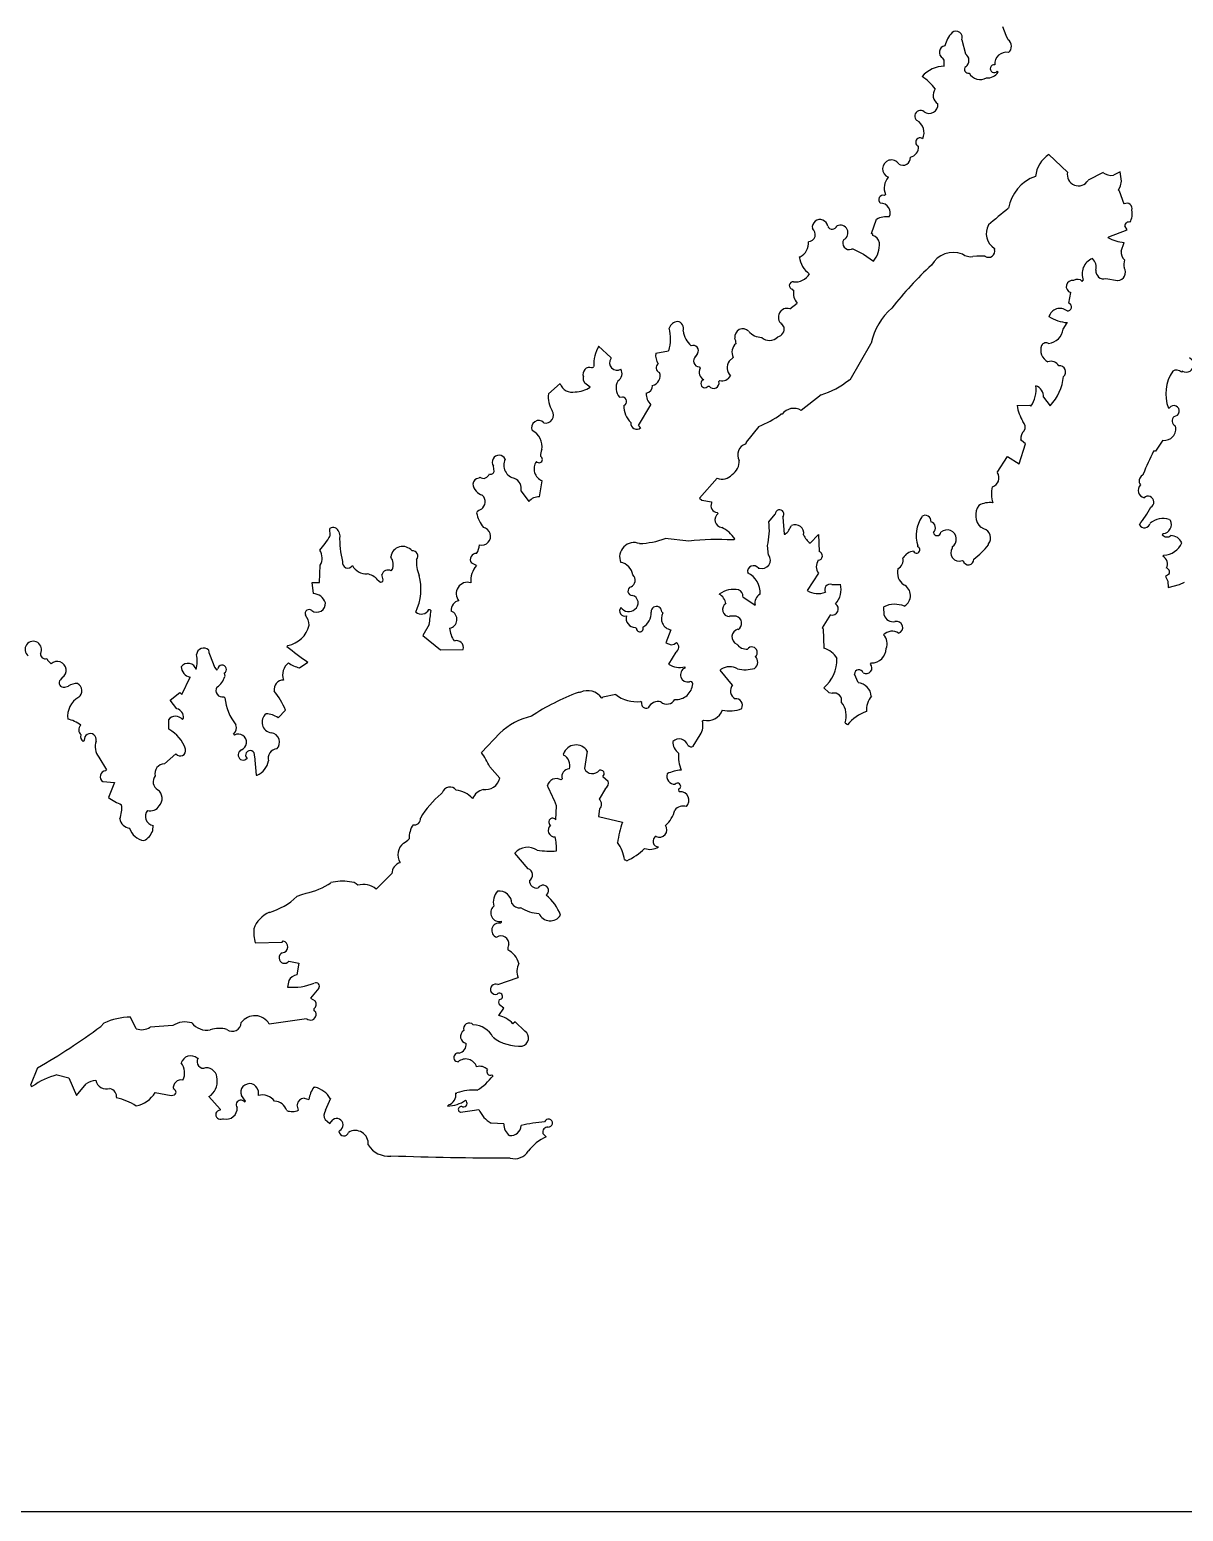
# Model space of a CAD drawing. Header units: millimetres. Extents: x -458 to 152, y -312 to 313.
# Drawn here: x -97.2 to -13.6, y -312.5 to -205.1 of the extents above; entities that cross this region are included whole.
import ezdxf

# ---------------------------------------------------------------- set-up
doc = ezdxf.new("R2010")
doc.units = ezdxf.units.MM

msp = doc.modelspace()

# ---------------------------------------------------------------- linework, layer by layer
at = {"color": 7, "linetype": 'Continuous', "lineweight": 25}
for p, q in [((-26.59, -205.23), (-26.72, -204.92)), ((-29.69, -205.86), (-29.43, -206.86)), ((-26.47, -205.53), (-26.59, -205.23)), ((-26.34, -205.84), (-26.47, -205.53)), ((-30.98, -207.33), (-31.07, -207.18)), ((-30.96, -207.76), (-30.98, -207.33)), ((-27.05, -208.2), (-27.13, -208.12)), ((-22.03, -215.45), (-23.39, -214.17)), ((-19.46, -215.46), (-20.54, -216.03)), ((-18.22, -215.43), (-18.7, -215.66)), ((-18.12, -216.1), (-18.22, -215.43)), ((-18.34, -216.75), (-18.19, -216.44)), ((-18.26, -216.83), (-18.34, -216.75)), ((-17.92, -217.75), (-18.26, -216.83)), ((-18.19, -216.44), (-18.12, -216.1)), ((-35.29, -217.14), (-35.22, -217.06)), ((-36.23, -219.89), (-35.87, -218.86)), ((-36.15, -219.96), (-36.23, -219.89)), ((-36.15, -220.04), (-36.15, -219.96)), ((-19.1, -220.2), (-19.03, -220.12)), ((-19.03, -220.12), (-17.72, -219.61)), ((-17.72, -219.61), (-17.88, -219.32)), ((-37.68, -221.01), (-37.6, -221.01)), ((-37.6, -221.01), (-36.81, -221.38)), ((-27.33, -220.97), (-27.33, -221.04)), ((-18.14, -221.17), (-17.93, -220.55)), ((-41.48, -221.58), (-41.4, -221.58)), ((-36.81, -221.38), (-36.1, -221.9)), ((-28.6, -221.54), (-28.89, -221.55)), ((-28.31, -221.54), (-28.6, -221.54)), ((-28.01, -221.53), (-28.31, -221.54)), ((-20.96, -223.36), (-20.89, -223.28)), ((-19.25, -223.16), (-18.4, -223.29)), ((-41.88, -224.01), (-41.96, -223.93)), ((-21.93, -224.94), (-21.8, -224.16)), ((-42.15, -225.34), (-41.62, -224.93)), ((-42.58, -226.66), (-42.74, -226.44)), ((-22.35, -226.82), (-22.05, -226.35)), ((-56.01, -228.05), (-55.13, -228.88)), ((-51.87, -228.56), (-50.94, -228.38)), ((-48.84, -228.58), (-48.98, -228.79)), ((-36.32, -227.9), (-37.81, -230.51)), ((-36.25, -227.82), (-36.32, -227.9)), ((-56.51, -229.62), (-56.35, -229.54)), ((-55.13, -228.88), (-55.13, -228.96)), ((-48.73, -229.56), (-48.65, -229.64)), ((-46.55, -229.15), (-46.26, -228.87)), ((-59.65, -231.5), (-58.81, -230.77)), ((-57.11, -230.51), (-57.11, -230.26)), ((-57.02, -230.73), (-57.11, -230.51)), ((-56.63, -231.02), (-57.02, -230.73)), ((-47.3, -230.61), (-47.22, -230.53)), ((-37.81, -230.51), (-37.89, -230.51)), ((-13.7, -229.85), (-13.78, -229.93)), ((-54.5, -231.74), (-54.26, -231.73)), ((-48.07, -230.95), (-47.99, -230.94)), ((-39.88, -231.58), (-41.33, -232.71)), ((-23.77, -231.76), (-23.28, -232.37)), ((-53.13, -233.81), (-52.23, -232.3)), ((-42.72, -232.98), (-42.8, -232.98)), ((-25.7, -232.36), (-24.76, -232.33)), ((-24.76, -232.33), (-24.68, -232.41)), ((-14.72, -232.53), (-14.64, -232.53)), ((-53.05, -233.88), (-53.13, -233.81)), ((-52.97, -233.96), (-53.05, -233.88)), ((-44.41, -233.88), (-45.31, -235)), ((-45.31, -235.07), (-45.39, -235.15)), ((-45.31, -235), (-45.31, -235.07)), ((-25.54, -236.59), (-25.08, -235.14)), ((-25.36, -234.89), (-25.41, -234.81)), ((-25.08, -235.14), (-25.36, -234.89)), ((-15.12, -234.87), (-15.65, -235.67)), ((-27.12, -237.22), (-26.37, -236.04)), ((-26.37, -236.04), (-25.54, -236.59)), ((-15.65, -235.67), (-15.8, -235.67)), ((-63.59, -237.14), (-63.63, -236.74)), ((-16.53, -237.32), (-16.61, -237.4)), ((-64.69, -237.62), (-64.62, -237.54)), ((-60.3, -238.98), (-60.1, -237.81)), ((-47.42, -237.62), (-48.7, -239.06)), ((-61.63, -238.55), (-61.07, -239.32)), ((-48.7, -239.06), (-48.54, -239.21)), ((-48.54, -239.21), (-47.84, -239.34)), ((-47.84, -239.34), (-47.84, -239.42)), ((-47.43, -240.11), (-47.35, -240.19)), ((-43.68, -240.79), (-43.22, -240.23)), ((-42.67, -240.45), (-42.56, -241.69)), ((-75.47, -241.81), (-75.49, -241.27)), ((-74.85, -241.51), (-74.77, -241.79)), ((-28.1, -241.3), (-28.32, -241.18)), ((-14.65, -240.62), (-14.57, -240.69)), ((-49.47, -242.19), (-51.19, -242)), ((-46.21, -242.1), (-46.29, -242.1)), ((-46.13, -242.02), (-46.21, -242.1)), ((-43.69, -243.2), (-43.78, -242.5)), ((-42.56, -241.69), (-42.48, -241.69)), ((-40.68, -242.34), (-40.07, -241.7)), ((-40.07, -241.7), (-40.04, -242.94)), ((-32.89, -242.59), (-32.89, -242.52)), ((-30.4, -242.6), (-30.4, -242.68)), ((-27.76, -242.45), (-27.76, -242.38)), ((-15.09, -241.64), (-15.17, -241.72)), ((-64.86, -243.95), (-65.24, -243.75)), ((-29.67, -243.6), (-29.59, -243.59)), ((-15.05, -243.2), (-15.13, -243.28)), ((-76.23, -245.17), (-76.19, -243.93)), ((-71.65, -244.9), (-71.72, -244.61)), ((-71.05, -244.33), (-70.97, -244.25)), ((-44.44, -244.15), (-44.36, -244.15)), ((-40.07, -244.5), (-40.89, -245.77)), ((-14.65, -244.55), (-14.93, -244.75)), ((-14.93, -244.75), (-14.76, -245.08)), ((-76.78, -245.19), (-76.23, -245.17)), ((-76.68, -245.97), (-76.78, -245.19)), ((-72.04, -244.98), (-71.81, -245.15)), ((-39.12, -245.33), (-38.49, -245.32)), ((-14.76, -245.08), (-14.75, -245.54)), ((-14.75, -245.54), (-13.91, -245.32)), ((-13.91, -245.32), (-13.55, -245.15)), ((-45.55, -246.21), (-44.66, -246.83)), ((-35.32, -247.56), (-35.34, -246.94)), ((-68.33, -247.14), (-68.25, -247.14)), ((-68.25, -247.14), (-68.17, -247.21)), ((-51.44, -247.3), (-51.36, -247.38)), ((-46.05, -247.63), (-46.52, -247.63)), ((-39.21, -247.51), (-39.81, -248.46)), ((-68.3, -248.23), (-68.74, -249.02)), ((-68.74, -249.02), (-67.47, -250.07)), ((-53.35, -248.44), (-53.27, -248.52)), ((-50.78, -248.61), (-51.14, -249.55)), ((-39.81, -248.46), (-39.73, -248.54)), ((-39.73, -248.54), (-39.69, -249.94)), ((-84.28, -250.06), (-84.27, -250.25)), ((-78.6, -249.83), (-78.53, -249.75)), ((-67.47, -250.07), (-65.83, -250.03)), ((-51.14, -249.55), (-50.75, -249.7)), ((-50.75, -249.7), (-50.54, -249.65)), ((-50.54, -249.65), (-50.36, -249.53)), ((-96.01, -250.7), (-95.94, -250.8)), ((-95.94, -250.8), (-95.69, -251.08)), ((-84.27, -250.25), (-83.94, -251.05)), ((-83.94, -251.05), (-83.85, -251.31)), ((-77.7, -251.36), (-77.09, -250.96)), ((-50.42, -250.23), (-50.94, -251.1)), ((-36.31, -251.09), (-36.24, -251.01)), ((-94.88, -252.07), (-95.02, -252.23)), ((-86.21, -253.31), (-85.62, -252.05)), ((-83.85, -251.31), (-83.69, -251.53)), ((-83.69, -251.53), (-83.62, -251.45)), ((-83.14, -251.75), (-83.1, -251.98)), ((-49.77, -251.3), (-49.77, -251.38)), ((-47.2, -251.54), (-47.12, -251.46)), ((-46.31, -252.61), (-47.2, -251.54)), ((-37.21, -252.44), (-37.46, -251.82)), ((-94.71, -252.76), (-94.44, -252.69)), ((-87.06, -253.72), (-86.37, -253.16)), ((-86.37, -253.16), (-86.21, -253.31)), ((-57.42, -253.15), (-57.5, -253.15)), ((-57.35, -253.14), (-57.42, -253.15)), ((-54.77, -253.31), (-55.7, -253.49)), ((-39.69, -252.82), (-39.32, -253.15)), ((-39.32, -253.15), (-39.07, -253.2)), ((-86.57, -254.33), (-87.06, -253.72)), ((-83.17, -253.46), (-83.09, -253.53)), ((-79.24, -254.99), (-78.71, -254.43)), ((-55.7, -253.49), (-55.78, -253.57)), ((-52.89, -253.88), (-52.97, -253.8)), ((-87.17, -255.3), (-87.17, -255.12)), ((-87.16, -255.47), (-87.17, -255.3)), ((-87.16, -255.65), (-87.16, -255.47)), ((-86.16, -255.1), (-86.09, -255.02)), ((-48.5, -255.24), (-48.42, -255.16)), ((-38.14, -255.34), (-38.06, -255.42)), ((-38.06, -255.42), (-37.98, -255.5)), ((-93.36, -256.69), (-93.28, -256.61)), ((-87.15, -255.82), (-87.16, -255.65)), ((-82.48, -256.16), (-82.4, -256.24)), ((-63.18, -256.1), (-64.5, -257.49)), ((-49.15, -257.04), (-48.66, -256.21)), ((-87.48, -258.32), (-86.64, -257.6)), ((-81.9, -257.31), (-81.98, -257.39)), ((-58.54, -257.69), (-58.55, -257.61)), ((-56.84, -257.41), (-57.04, -258.66)), ((-92.24, -257.83), (-91.67, -258.75)), ((-91.67, -258.75), (-91.74, -258.83)), ((-80.95, -257.76), (-80.84, -259.15)), ((-63.89, -258.54), (-63.17, -259.37)), ((-91.95, -259.61), (-91.1, -259.67)), ((-91.1, -259.67), (-91.53, -260.77)), ((-80.84, -259.15), (-80.76, -259.15)), ((-58.73, -259.48), (-58.65, -259.4)), ((-55.7, -259.25), (-55.33, -259.58)), ((-67.34, -260.42), (-67.42, -260.5)), ((-55.52, -260.1), (-55.97, -260.89)), ((-59.12, -262.37), (-59.07, -261.36)), ((-55.95, -261.59), (-56.01, -262.13)), ((-88.32, -263.15), (-88.3, -262.79)), ((-56.01, -262.13), (-54.29, -262.55)), ((-61.12, -265.93), (-62.09, -264.79)), ((-70.99, -266.28), (-72.13, -267.4)), ((-54.14, -265.27), (-54.06, -265.27)), ((-54.06, -265.27), (-53.98, -265.35)), ((-77.55, -267.82), (-77.88, -267.94)), ((-77.23, -267.71), (-77.55, -267.82)), ((-63.12, -269.88), (-63.04, -269.8)), ((-63.04, -269.8), (-63.04, -269.72)), ((-80.9, -271.29), (-78.95, -271.24)), ((-78.95, -271.24), (-78.88, -271.16)), ((-78.45, -272.63), (-77.74, -272.76)), ((-77.74, -272.76), (-77.88, -273.62)), ((-63.31, -274.32), (-61.84, -273.81)), ((-78.46, -274.03), (-78.55, -274.5)), ((-76.29, -274.59), (-76.9, -275.31)), ((-76.9, -275.31), (-76.55, -275.51)), ((-63.24, -275.6), (-63.2, -275.4)), ((-63.19, -275.79), (-63.24, -275.6)), ((-62.87, -276.02), (-63.19, -275.79)), ((-89.52, -277.52), (-89.93, -276.68)), ((-77.17, -276.8), (-79.88, -277.18)), ((-76.64, -276.08), (-76.64, -276.16)), ((-63.24, -276.57), (-62.87, -276.02)), ((-62.06, -277.01), (-62.22, -277.17)), ((-61.35, -277.69), (-62.06, -277.01)), ((-91.87, -277.12), (-92.09, -277.36)), ((-86.88, -277.29), (-88.51, -277.42)), ((-85.1, -279.66), (-85.03, -279.65)), ((-96.68, -280.36), (-97.19, -281.62)), ((-95.26, -280.87), (-94.4, -281.08)), ((-94.4, -281.08), (-93.85, -282.35)), ((-63.67, -280.94), (-63.75, -280.86)), ((-97.19, -281.62), (-97.11, -281.7)), ((-97.11, -281.7), (-97.03, -281.69)), ((-93.85, -282.35), (-93.15, -281.51)), ((-88.15, -282.15), (-86.98, -282.35)), ((-86.98, -282.35), (-86.74, -282.31)), ((-81.61, -282.77), (-81.89, -282.37)), ((-80.69, -282.01), (-80.68, -282.36)), ((-76.64, -281.76), (-76.56, -281.76)), ((-66.36, -282.18), (-66.28, -282.18)), ((-84.25, -282.44), (-83.45, -283.35)), ((-83.45, -283.35), (-83.45, -283.42)), ((-81.67, -282.83), (-81.61, -282.77)), ((-77.76, -283.43), (-77.87, -283.04)), ((-77.35, -282.56), (-77.01, -282.66)), ((-75.45, -282.58), (-75.82, -283.45)), ((-66.96, -283.13), (-66.88, -283.05)), ((-83.27, -284.04), (-83.19, -284.04)), ((-75.83, -284.1), (-75.48, -284.38)), ((-75.48, -284.38), (-75.27, -284.13)), ((-62.87, -284.42), (-63.81, -284.37)), ((-74.77, -284.9), (-74.84, -284.98)), ((-59.81, -285.35), (-60.05, -285.11)), ((-147.25, -312.5), (147.25, -312.5))]:
    msp.add_line(p, q, dxfattribs=at)
for centre, radius, start, end in [((-28.72, -206.87), 2.28, 137.5722, 165.0414), ((-30.12, -205.69), 0.461, 339.6216, 127.7483), ((-26.68, -206.32), 0.584, 308.4421, 54.6721), ((-30.84, -206.76), 0.483, 99.2309, 241.3097), ((-29.75, -207.34), 0.576, 307.3939, 55.7318), ((-26.48, -207.58), 0.824, 78.291, 185.3059), ((-30.95, -209.89), 2.13, 90.0743, 139.443), ((-29.23, -208), 0.267, 130.5602, 285.7024), ((-28.36, -207.84), 0.892, 207.2578, 301.1538), ((-27.85, -207.65), 0.963, 266.8036, 325.2019), ((-27.35, -207.94), 0.282, 80.8131, 319.1862), ((-34.78, -211.79), 3.96, 36.9641, 56.1632), ((-31.03, -209.87), 0.743, 141.9706, 237.4076), ((-32.69, -211.38), 0.414, 49.3674, 231.3873), ((-32.06, -210.55), 0.633, 234.7252, 4.9998), ((-33.44, -212.58), 1.01, 334.7441, 61.1645), ((-33.63, -213.58), 0.811, 285.0178, 0.7829), ((-32.72, -213.27), 0.317, 52.8439, 250.7737), ((-34.8, -215.2), 0.641, 33.1694, 250.3423), ((-33.96, -214.4), 0.543, 236.2392, 4.1045), ((-22.18, -215.99), 2.19, 123.5168, 173.5629), ((-34.18, -216.58), 1.14, 137.2566, 204.6332), ((-23.38, -218.57), 2.98, 109.1507, 170.2113), ((-21.24, -215.62), 0.813, 168.1878, 329.2677), ((-18.86, -214.73), 0.947, 230.4496, 279.7754), ((-35.39, -217.44), 0.319, 72.3064, 231.335), ((-35.58, -218.39), 0.7, 335.1674, 91.1583), ((-17.73, -218.08), 0.384, 341.7395, 120.1854), ((-39.97, -219.44), 0.562, 7.879, 189.7042), ((-35.13, -220.17), 1.5, 82.5757, 119.4661), ((16.79, -271.18), 68.41, 129.0642, 130.6413), ((-17.59, -219.35), 0.297, 72.744, 175.4803), ((-18.51, -218.47), 1.17, 329.4609, 13.0559), ((-40.83, -219.95), 0.522, 272.7693, 53.4741), ((-39.08, -219.22), 0.362, 204.1528, 341.3452), ((-38.5, -219.84), 0.557, 298.0666, 114.6121), ((-36.33, -220.69), 0.679, 11.59, 74.4055), ((-26.63, -219.88), 1.29, 151.5843, 237.1427), ((-42.02, -220.54), 1.22, 300.8411, 2.7966), ((-37.86, -220.59), 0.461, 145.3752, 293.4972), ((-37.44, -220.73), 1.78, 318.8195, 5.6404), ((-27.75, -221.17), 0.443, 233.6803, 16.8263), ((-17.41, -216.72), 3.86, 243.969, 262.2857), ((-17.46, -221.26), 0.688, 172.1289, 231.1413), ((-39.61, -221.3), 1.89, 188.7491, 233.0858), ((-13.17, -242.33), 27.51, 132.889, 141.72), ((-30.29, -223.1), 1.84, 69.5945, 150.236), ((-29.06, -220.63), 0.939, 231.66, 280.5015), ((-19.77, -222.82), 1.21, 112.3324, 202.336), ((-20.81, -222.34), 0.862, 345.8471, 47.782), ((-16.95, -222.16), 1.01, 158.9317, 192.9133), ((-41.75, -222.23), 1.17, 263.1088, 330.0433), ((-21.68, -223.73), 0.444, 78.1191, 254.493), ((-21.31, -223.69), 0.482, 43.8204, 125.0302), ((-19.41, -222.61), 0.568, 174.321, 285.5466), ((-18.41, -222.71), 0.578, 271.5798, 34.2674), ((-41.92, -223.66), 0.275, 83.4356, 263.4144), ((-40.82, -224.21), 1.08, 169.0143, 222.1809), ((-42.35, -225.95), 0.638, 72.298, 231.3253), ((-31.73, -228.78), 4.62, 131.019, 168.0899), ((-22.58, -226.14), 0.828, 51.6403, 164.2544), ((-22.02, -225.21), 0.284, 260.3364, 70.8822), ((-50.2, -227), 0.748, 97.1053, 159.7623), ((-50.37, -226.77), 0.513, 339.2728, 81.9657), ((-21.85, -223.46), 2.89, 238.0825, 266.1609), ((-53.68, -227.51), 2.88, 342.3355, 15.3366), ((-48.09, -226.68), 1.82, 188.5271, 227.7218), ((-45.56, -227.38), 0.586, 44.0297, 188.7157), ((-46.84, -227.84), 0.784, 358.7351, 27.9163), ((-44.14, -226.07), 1.35, 222.3021, 267.693), ((-43.63, -226.79), 0.843, 227.7924, 315.3267), ((-43.18, -226.78), 0.621, 284.4571, 11.6459), ((-23.56, -226.64), 1.23, 277.3297, 351.901), ((-53.92, -229.32), 2.44, 148.5782, 185.0658), ((-50.81, -228.73), 1.07, 171.068, 214.6826), ((-49.16, -228.38), 0.383, 327.167, 113.0457), ((-45.53, -228.49), 0.821, 129.3591, 207.7778), ((-23.03, -228.34), 0.943, 158.6783, 243.4698), ((-23.59, -228.16), 0.35, 57.8488, 153.0452), ((-56.66, -230.08), 0.487, 71.9596, 201.1634), ((-54.68, -229.26), 0.536, 146.0759, 301.0283), ((-54.94, -230.04), 0.627, 301.3215, 31.2894), ((-51.51, -229.62), 0.341, 121.8678, 255.4952), ((-48.69, -229.12), 0.442, 131.4588, 265.0677), ((-48.1, -229.94), 0.627, 151.8242, 241.8173), ((-45.92, -229.62), 0.79, 142.8838, 227.0071), ((-23.24, -229.82), 0.67, 31.0949, 108.4292), ((-22.6, -229.91), 0.434, 308.6146, 98.1068), ((-14.13, -230.27), 0.482, 43.8232, 125.0472), ((-13.43, -229.39), 0.541, 239.5713, 63.0377), ((-57.93, -230.46), 0.932, 199.5368, 284.0932), ((-53.77, -231.09), 0.983, 148.8552, 221.8938), ((-52.27, -230.2), 0.714, 282.108, 20.5014), ((-48.31, -230.77), 0.296, 106.8022, 323.6849), ((-47.67, -230.73), 0.387, 213.6691, 17.3866), ((-47.05, -229.89), 0.671, 254.6963, 332.0252), ((-41.74, -225.7), 6.17, 287.5573, 308.6918), ((-25.94, -229.9), 3.63, 317.1065, 354.5984), ((-12.01, -231.51), 2.9, 145.6995, 200.6846), ((-57.86, -231.76), 1.8, 171.627, 212.7313), ((-57.8, -229.19), 2.18, 272.422, 302.591), ((-54.32, -232.06), 0.333, 295.469, 79.8903), ((-52.65, -230.93), 0.54, 279.3299, 2.5915), ((-51.33, -231.46), 1.24, 180.0407, 223.0379), ((-26.41, -231.22), 2.1, 325.4732, 8.159), ((-24.64, -231.74), 0.876, 358.6363, 69.4296), ((-59.84, -233.06), 0.565, 256.0968, 34.9716), ((-52.6, -232.43), 1.58, 177.2356, 227.001), ((-47.54, -226.39), 8.12, 292.6853, 305.7284), ((-41.87, -233.63), 1.07, 59.4511, 142.5969), ((-21.9, -231.63), 3.86, 190.8388, 209.1596), ((-14.32, -232.75), 0.389, 271.5514, 144.698), ((-60.36, -233.95), 0.512, 41.7276, 206.3301), ((-53.26, -233.66), 0.419, 169.6111, 315.394), ((-25.67, -233.92), 0.566, 331.6658, 45.7601), ((-15.02, -234.05), 0.834, 263.2025, 14.4984), ((-14.04, -233.46), 0.417, 130.3722, 245.4392), ((-61.42, -235.33), 1.31, 350.2629, 62.6372), ((-45.14, -235.91), 0.796, 107.6389, 211.8827), ((-24.77, -234.7), 0.647, 128.4929, 189.8021), ((-63.23, -236.45), 0.49, 24.2626, 216.0716), ((-61.91, -236.68), 0.972, 153.7508, 259.2283), ((-60.34, -236.25), 0.254, 221.5974, 64.1971), ((-59.3, -235.96), 0.923, 153.9005, 183.9977), ((6.19, -246.41), 24.48, 153.979, 158.2153), ((-64.36, -237.19), 0.444, 233.682, 346.3008), ((-63.81, -237.1), 0.227, 240.5914, 348.6025), ((-59.78, -236.95), 0.913, 144.3606, 249.8133), ((-46.94, -236.41), 1.12, 302.3675, 4.1487), ((-27.68, -237.6), 0.677, 287.3876, 33.6558), ((-64.69, -238.05), 0.428, 90.5133, 179.0751), ((-64.17, -237.94), 0.954, 186.1246, 254.3484), ((-62.45, -238.39), 0.831, 348.5402, 64.8742), ((-47.05, -236.79), 0.907, 245.7786, 321.5337), ((-25.33, -238.77), 2.22, 166.2972, 196.8208), ((-16.36, -238.5), 0.55, 134.6402, 256.556), ((-16.36, -237.82), 0.481, 120.8584, 217.2161), ((-64.9, -239.33), 0.66, 306.2536, 44.6552), ((-60.36, -239.89), 0.91, 85.9575, 140.771), ((-47.36, -239.6), 0.513, 159.275, 261.9486), ((-27.68, -241.01), 1.62, 81.8846, 118.7313), ((-16.2, -239.35), 0.424, 298.339, 132.1604), ((-64.14, -240.72), 0.936, 112.801, 139.9134), ((-62.42, -239.65), 2.48, 190.9679, 218.5505), ((-47.02, -240.64), 0.559, 126.3663, 262.7408), ((-42.9, -240.23), 0.319, 316.5588, 180.1661), ((-30.49, -241.78), 2.51, 146.9434, 197.1092), ((-32.33, -240.72), 0.409, 351.989, 130.1138), ((-27.47, -240.31), 1.22, 144.2002, 225.8022), ((-23.88, -235.52), 8.93, 322.1991, 331.9046), ((-15.12, -241.95), 1.41, 70.7163, 131.3263), ((-75.25, -241.6), 0.41, 11.7359, 126.2724), ((-64.48, -241.83), 0.642, 255.4901, 79.5707), ((-48.2, -243.43), 2.5, 34.3888, 63.7128), ((-48.44, -241.35), 4.8, 346.0546, 6.677), ((-43.53, -240.47), 1.6, 310.6547, 338.7288), ((-41.77, -241.62), 0.624, 349.9599, 114.5848), ((-32.06, -241.22), 0.456, 312.4154, 73.3337), ((-31.48, -241.51), 0.275, 189.6916, 353.4275), ((-30.76, -242.04), 0.671, 303.1112, 131.0817), ((-28.28, -241.95), 0.679, 320.9467, 74.0648), ((-16.45, -240.8), 0.417, 207.6485, 346.9034), ((-15.17, -240.98), 0.664, 276.8439, 25.7563), ((-82.77, -237.3), 8.58, 319.727, 328.2552), ((-69.08, -242.1), 5.7, 176.8673, 195.7807), ((-70.21, -243.44), 0.872, 38.805, 172.3876), ((-66.17, -242.27), 1.54, 328.4995, 353.4976), ((-53.44, -243.34), 1.05, 67.9873, 201.8665), ((-53.23, -236.49), 5.87, 271.7508, 290.2937), ((-47.44, -258.44), 16.38, 85.9737, 97.1469), ((-39.7, -241.07), 1.6, 204.3978, 232.4564), ((-32.97, -242.82), 0.238, 203.9471, 69.1687), ((-29.88, -243.02), 0.615, 146.8636, 289.9931), ((-35.05, -236.07), 9.7, 310.0441, 318.8352), ((-14.83, -241.44), 0.443, 219.4312, 309.4347), ((-15.11, -241.72), 1.48, 272.3552, 336.5796), ((-14.55, -242.66), 0.874, 23.6522, 89.4842), ((-77.08, -243.41), 1.03, 329.6726, 33.4479), ((-74.19, -243.75), 0.387, 165.7314, 329.4768), ((-71.9, -243.89), 1, 338.4293, 34.2293), ((-69.48, -243.26), 0.37, 317.9322, 98.3142), ((-66.78, -243.71), 2.43, 175.1281, 203.1731), ((-64.88, -243.51), 0.43, 86.3634, 214.9378), ((-54.63, -244.81), 1.11, 9.2841, 78.8564), ((-44.18, -243.56), 0.615, 253.1261, 36.2567), ((-39.46, -244.02), 0.778, 144.6826, 218.4419), ((-40.11, -243.25), 0.317, 272.5801, 76.2814), ((-34.69, -243.54), 0.748, 299.4638, 10.5329), ((-33.08, -243.92), 1.01, 95.9569, 149.0892), ((-29.21, -243.51), 0.392, 192.2337, 2.3027), ((-15.38, -243.82), 0.596, 328.6963, 64.932), ((-72.83, -243.4), 1.16, 207.8625, 272.5486), ((-73, -245.81), 1.27, 40.7299, 79.8163), ((-71.27, -244.75), 0.47, 61.8186, 163.3129), ((-72.83, -245.66), 3.94, 335.097, 14.6103), ((-63.6, -245.05), 1.68, 139.0022, 185.2219), ((-53.89, -245.02), 0.528, 295.7686, 46.7395), ((-44.79, -244.39), 0.426, 33.9847, 192.7422), ((-45.87, -245.9), 1.56, 355.7085, 65.0293), ((-33.3, -244.47), 1.06, 164.4621, 235.5218), ((-14.95, -244.43), 0.317, 338.0525, 76.3045), ((-71.8, -244.98), 0.169, 264.0096, 27.7248), ((-65.52, -245.98), 0.813, 72.4557, 221.0729), ((-53.57, -245.8), 0.317, 106.848, 270.5238), ((-46.21, -247.47), 1.79, 78.7811, 126.1737), ((-46.1, -246.2), 0.548, 359.6934, 64.4884), ((-40.11, -244.52), 1.47, 237.9669, 291.7392), ((-39.25, -245.69), 0.378, 69.4048, 212.517), ((-39.94, -245.7), 1.5, 316.9865, 15.0814), ((-34.29, -246.13), 0.878, 299.2556, 63.8658), ((-76.44, -246.7), 0.633, 234.745, 4.9747), ((-76.77, -246.98), 1.01, 19.1648, 85.3816), ((-66.04, -247.16), 0.659, 98.0843, 187.547), ((-53.71, -246.66), 0.562, 304.7456, 75.8674), ((-51.82, -247.31), 0.389, 1.5608, 181.567), ((-47.83, -246.93), 1.07, 12.0459, 58.4513), ((-46.54, -247.14), 0.494, 118.7416, 272.4622), ((-43.97, -246.65), 0.719, 118.7665, 194.5612), ((-39.08, -247.1), 0.438, 252.2621, 57.7319), ((-34.55, -248.59), 1.83, 67.727, 115.3971), ((-76.99, -247.43), 0.289, 49.3024, 201.1944), ((-78.3, -248.35), 1.32, 2.9543, 37.7715), ((-68.86, -246.87), 0.599, 228.8971, 333.1456), ((-46.43, -250.47), 21.99, 171.483, 174.1497), ((-66.93, -247.86), 0.652, 280.3748, 68.4962), ((-54.11, -247.24), 0.38, 138.8336, 288.3137), ((-53.84, -246.6), 0.686, 214.6329, 310.9991), ((-53.35, -247.77), 0.67, 165.4719, 269.7063), ((-53.43, -247.38), 1.22, 300.8649, 2.7718), ((-50.64, -247.79), 0.828, 150.0389, 260.3392), ((-46.15, -248.13), 0.509, 298.2703, 78.3676), ((-34.68, -247.34), 0.68, 198.7301, 282.4582), ((-34.42, -248.44), 0.444, 288.7421, 104.8878), ((-78.91, -247.82), 1.97, 281.1841, 346.4591), ((-65.14, -248.41), 1.67, 182.8936, 217.0923), ((-53.03, -248.52), 0.24, 180.7383, 21.3072), ((-45.79, -249.12), 0.562, 102.6443, 247.4712), ((-34.75, -249.58), 0.865, 56.4986, 134.7923), ((-36.05, -249.61), 0.948, 337.6385, 42.9748), ((-96.98, -250.03), 0.593, 329.9913, 232.5813), ((-84.63, -250.45), 0.521, 47.4588, 175.0758), ((-59.94, -226.4), 29.95, 231.4663, 235.0686), ((-66.3, -249.88), 0.487, 341.9795, 111.1503), ((-50.62, -249.86), 0.418, 297.6921, 52.7351), ((-45.25, -249.07), 0.947, 217.6503, 272.3435), ((-44.9, -250.24), 0.389, 308.4149, 144.7), ((-40.22, -251.59), 1.74, 31.3091, 72.2011), ((-36.23, -249.96), 1.05, 269.4366, 359.4482), ((-96.1, -250.35), 0.36, 176.178, 285.301), ((-95.24, -251.54), 0.64, 304.4353, 133.8247), ((-85.77, -251.66), 0.623, 16.0308, 142.9013), ((-85.42, -251.22), 0.85, 184.34, 256.1144), ((-87.45, -250.9), 2.35, 345.4524, 12.1256), ((-83.3, -251.48), 0.314, 301.2933, 174.4396), ((-77.79, -251.87), 1.12, 128.6749, 199.7379), ((-76.96, -248.74), 2.73, 235.8277, 254.1669), ((-50.12, -249.83), 1.51, 237.053, 283.4529), ((-45.05, -250.95), 0.566, 306.9692, 45.7732), ((-41.45, -250.75), 2.71, 310.3759, 1.3273), ((-36.62, -251.37), 0.418, 238.4849, 42.2515), ((-94.79, -252.45), 0.321, 135.5805, 285.6089), ((-84.38, -251.65), 1.32, 302.538, 345.2829), ((-78.86, -252.93), 0.676, 88.8294, 190.3144), ((-49.54, -251.86), 0.533, 115.7591, 281.571), ((-49.35, -252.52), 0.157, 354.4166, 121.3403), ((-46.51, -252.46), 1.17, 61.582, 121.5375), ((-45.4, -248.97), 2.53, 257.3128, 285.8123), ((-37.15, -251.81), 0.315, 14.5861, 182.7902), ((-93.78, -253.74), 1.24, 90.0519, 122.2882), ((-94.04, -253.03), 0.584, 306.5227, 63.7901), ((-83.29, -253.02), 0.458, 145.906, 284.9953), ((-83.14, -256.12), 4.74, 20.8873, 40.3454), ((-51.45, -269.15), 17.11, 110.7124, 123.438), ((-56.81, -254.27), 1.25, 34.1537, 115.5699), ((-53.31, -251.51), 2.31, 230.7848, 278.4799), ((-50.4, -252.45), 1.21, 266.0242, 356.038), ((-45.79, -253.03), 0.671, 140.6802, 239.933), ((-38.94, -253.73), 0.539, 344.1231, 104.9847), ((-37.31, -253.5), 1.06, 3.8918, 84.6616), ((-35.04, -254.43), 1.57, 140.2805, 183.5286), ((-92.87, -254.9), 1.63, 120.1744, 186.6777), ((-86.74, -254.96), 0.654, 355.2257, 75.2829), ((-79.47, -253.21), 3.64, 185.0428, 219.1068), ((-52.58, -253.97), 0.327, 163.5575, 299.9565), ((-51.7, -254.6), 0.79, 74.3646, 153.9984), ((-51.07, -253.32), 0.671, 230.6764, 329.945), ((-48.12, -254.06), 1.13, 254.5128, 341.7445), ((-46.51, -252.32), 2.17, 255.8658, 293.6128), ((-46.06, -254.08), 0.47, 331.8234, 98.6758), ((-39.57, -254.85), 1.51, 340.8664, 40.204), ((-94.82, -257.04), 1.98, 49.7395, 80.2513), ((-93.22, -255.87), 0.468, 133.1797, 229.9392), ((-86.66, -255.54), 0.662, 41.7904, 141.3323), ((-82.83, -255.71), 0.575, 307.9969, 20.5517), ((-79.63, -255.31), 0.775, 127.776, 262.1688), ((-80.2, -256.42), 1.73, 56.3179, 86.8352), ((-59.77, -259.71), 4.96, 102.8668, 133.3847), ((-49.69, -255.54), 1.24, 327.1244, 14.298), ((-35.43, -257.64), 3.33, 110.6309, 139.8701), ((-93.21, -256.38), 0.348, 155.0246, 244.976), ((-92.85, -256.57), 0.436, 346.9049, 185.8309), ((-88.39, -258.08), 2.58, 18.4068, 61.2948), ((-82.12, -256.76), 0.593, 291.4818, 118.0379), ((-79.82, -256.76), 0.685, 314.8985, 83.0092), ((-50.18, -257.2), 0.679, 19.0664, 132.1662), ((-91.26, -257.08), 1.23, 160.6313, 217.6843), ((-86.33, -257.36), 0.391, 217.4118, 13.6214), ((-81.77, -257.69), 0.362, 124.0498, 320.2731), ((-81.27, -257.69), 0.324, 348.4687, 226.5395), ((-79.29, -257.91), 0.67, 93.402, 197.6574), ((-72.1, -262.63), 9.17, 26.4852, 34.0787), ((-57.65, -257.9), 0.946, 31.5354, 161.9773), ((-58.94, -258.44), 0.846, 342.7764, 62.4115), ((-49.67, -256.75), 0.963, 176.8055, 235.2117), ((-47.65, -257.78), 2.58, 174.6418, 202.7321), ((-49.3, -256.77), 0.314, 221.1195, 299.3804), ((-87.48, -259.02), 0.694, 89.5235, 195.0154), ((-81.32, -257.85), 1.41, 293.4217, 349.2378), ((-58.13, -259.24), 0.548, 89.7223, 197.6596), ((-56.46, -258.39), 0.644, 204.7031, 322.1583), ((-55.88, -259.04), 0.267, 310.6497, 105.6033), ((-49.82, -261.67), 2.9, 94.2375, 114.8708), ((-91.7, -259.26), 0.433, 95.0938, 234.6293), ((-87.63, -259.62), 0.671, 140.6768, 239.9478), ((-64.23, -259.09), 1.1, 261.7491, 345.3816), ((-59.07, -260.07), 0.677, 59.4705, 165.7249), ((-55.72, -259.73), 0.417, 297.6317, 21.2166), ((-50.49, -259.23), 0.577, 161.2597, 271.8517), ((-50.3, -259.96), 0.235, 322.3296, 137.7999), ((-88.99, -257.24), 4.35, 234.1761, 248.4375), ((-88.41, -260.83), 0.766, 315.6201, 55.1299), ((-63.41, -265.47), 6.38, 128.8466, 149.7234), ((-66.79, -260.58), 0.574, 37.2942, 163.3128), ((-66.5, -262.04), 1.81, 42.0882, 84.895), ((-64.07, -261.33), 1.19, 105.4553, 154.99), ((-84.69, -272.1), 27.79, 22.7432, 26.0501), ((-56.27, -261.25), 0.468, 313.2046, 49.9069), ((-50.11, -260.23), 0.12, 89.3383, 253.9539), ((-50.09, -260.97), 0.628, 314.2342, 95.2888), ((-92.43, -261.57), 1.86, 336.8824, 8.7415), ((-88.19, -262.13), 0.667, 140.2654, 261.1245), ((-88.49, -261), 0.73, 252.9669, 330.1243), ((-52.6, -261.16), 2.17, 311.4437, 346.2108), ((-49.86, -262.25), 0.862, 75.8423, 137.7872), ((-89.9, -262.16), 0.825, 189.6835, 263.442), ((-88.74, -262.59), 1.32, 197.4142, 260.2874), ((-68.07, -263.67), 1.67, 146.0258, 182.8838), ((-69.35, -262.32), 0.428, 255.2628, 9.0739), ((-59.19, -263.14), 0.478, 129.2824, 273.8063), ((-59.35, -262.54), 0.28, 35.2388, 237.861), ((-48.51, -264.69), 6.16, 159.6857, 173.9397), ((-51.6, -263.1), 0.538, 243.0516, 36.093), ((-89.56, -262.72), 1.31, 297.171, 340.8208), ((-69.48, -264.91), 1.08, 129.0898, 212.0456), ((-70.72, -262.9), 1.3, 295.5991, 319.0322), ((-62.65, -264.49), 3.59, 357.8526, 14.0774), ((-57.16, -265.78), 3.07, 9.5956, 34.6409), ((-51.66, -263.94), 0.409, 116.916, 268.8182), ((-61.16, -265.6), 1.23, 55.1899, 138.8137), ((-59.58, -258.3), 6.35, 262.0428, 274.7155), ((-55.56, -261.65), 4.02, 293.1586, 315.7759), ((-52.28, -263.39), 1.13, 249.3853, 302.5276), ((-70.18, -266.27), 0.811, 105.0054, 180.7883), ((-61.27, -266.38), 0.475, 302.0863, 71.4196), ((-78.14, -263), 4.79, 280.9423, 304.671), ((-74.57, -270.28), 3.45, 81.5402, 104.1328), ((-74.02, -267.64), 0.762, 42.421, 92.9486), ((-73.07, -268.59), 1.52, 51.7435, 104.8923), ((-60.5, -266.8), 0.524, 178.2756, 282.4809), ((-60.04, -267.51), 0.396, 302.8743, 150.2494), ((-81.22, -264.42), 4.86, 286.2028, 313.5158), ((-62.51, -268.34), 1.14, 135.8706, 195.3623), ((-63.23, -268.47), 0.932, 1.2454, 96.4576), ((-61.76, -268.13), 0.627, 211.302, 278.6914), ((-61.99, -270.52), 3.45, 20.8795, 51.0043), ((-79, -271.05), 2.15, 113.9538, 159.1691), ((-63.21, -269.12), 0.624, 130.7499, 285.5073), ((-60.14, -266.29), 2.89, 238.0868, 266.1569), ((-59.52, -268.81), 0.889, 204.2985, 327.4028), ((-77.42, -270.42), 3.59, 177.8385, 194.0926), ((-63.23, -270.39), 0.53, 77.0709, 251.844), ((-78.98, -271.59), 0.436, 275.853, 76.8816), ((-63.08, -271.36), 0.564, 351.3238, 123.8936), ((-61.92, -271.75), 0.679, 153.5681, 184.7893), ((-78.77, -272.38), 0.401, 114.3905, 322.4632), ((-63.2, -273.12), 1.44, 12.9234, 65.3301), ((-77.77, -274.41), 0.792, 97.9789, 151.124), ((-60.75, -273.36), 1.18, 151.7608, 202.5648), ((-78.16, -270.48), 4.04, 264.3631, 292.4433), ((-76.5, -274.44), 0.257, 324.2603, 116.1717), ((-63.47, -274.66), 0.376, 64.7612, 285.6582), ((-76.91, -275.74), 0.433, 308.5148, 32.22), ((-63.2, -275.17), 0.228, 270.1416, 136.5764), ((-89.89, -281.32), 4.64, 90.5336, 115.2086), ((-85.97, -278.71), 1.68, 73.122, 122.6783), ((-80.93, -277.79), 1.21, 30.2698, 144.0519), ((-76.9, -276.48), 0.413, 229.3774, 51.3703), ((-63.73, -278.59), 2.08, 43.358, 76.5579), ((-122.23, -236.34), 50.9, 300.1337, 306.3085), ((-89.12, -276.46), 1.13, 249.3859, 302.5315), ((-84.39, -276.22), 1.41, 218.6507, 279.7099), ((-83.49, -279.68), 2.18, 75.51, 107.6688), ((-82.55, -277.07), 0.642, 232.0872, 358.9627), ((-65.51, -278.08), 0.51, 122.8197, 259.2205), ((-65.4, -277.51), 0.407, 40.9226, 200.3026), ((-65.1, -278.84), 1.59, 25.9651, 89.7774), ((-61.7, -278.19), 0.612, 283.9074, 55.0252), ((-66.28, -278.63), 0.681, 283.0639, 4.3114), ((-61.73, -275.58), 3.21, 232.9551, 273.2978), ((-85.57, -280.2), 0.716, 48.963, 164.0208), ((-87.11, -280.7), 1.1, 330.5434, 39.7294), ((-84.65, -279.92), 0.461, 145.3796, 293.4953), ((-66.19, -279.6), 0.316, 78.0892, 270.7886), ((-65.64, -280.54), 0.828, 18.8543, 131.4856), ((-64.64, -281.03), 0.789, 43.895, 105.8372), ((-93.85, -286.2), 5.52, 104.8804, 125.2355), ((-92.34, -282.66), 1.4, 94.7366, 125.2521), ((-91.67, -281.08), 0.807, 192.621, 287.2818), ((-86.27, -281.8), 0.568, 77.585, 188.7979), ((-84.46, -281.14), 0.795, 357.1897, 90.4802), ((-84.89, -281.37), 1.24, 300.9242, 9.0635), ((-67.89, -277.47), 5.47, 304.355, 320.5955), ((-63.86, -280.63), 0.257, 144.2348, 296.1904), ((-91.59, -282.49), 0.654, 355.2229, 75.2898), ((-89.95, -281.06), 2.1, 281.6619, 328.8435), ((-86.87, -282.11), 0.233, 302.8233, 82.125), ((-81.31, -282.13), 0.63, 11.3349, 202.5564), ((-80.38, -283.4), 1.08, 35.4269, 106.3037), ((-75.01, -282.94), 2.02, 144.1365, 172.0469), ((-76.99, -283.49), 1.78, 30.5629, 76.2383), ((-67.13, -282.31), 0.777, 288.3724, 9.7983), ((-65.1, -285.4), 3.43, 85.045, 110.0936), ((-91.79, -286.61), 4.16, 56.9828, 78.2131), ((-83.43, -283.75), 0.328, 93.5028, 297.6903), ((-82.99, -283.28), 0.79, 255.2601, 2.9982), ((-81.94, -283.03), 0.335, 37.103, 217.1055), ((-79.52, -283.71), 0.94, 16.2534, 88.2862), ((-78.22, -282.31), 1.21, 250.7812, 292.3368), ((-77.32, -283.11), 0.553, 93.0119, 172.0829), ((-75.3, -283.79), 0.615, 146.8523, 210.6394), ((-67.03, -280.68), 2.45, 271.6242, 304.2853), ((-65.97, -283.37), 0.212, 61.6522, 257.864), ((-72.34, -235.37), 48.61, 277.4852, 279.0546), ((-65.81, -282.92), 0.267, 257.5216, 52.4784), ((-62.75, -282.53), 2.12, 203.6146, 239.9709), ((-74.99, -284.49), 0.463, 298.318, 127.7425), ((-61.91, -284.47), 0.963, 176.797, 235.2077), ((-62.41, -284.48), 0.791, 266.5292, 355.1669), ((-59.21, -293.93), 9.69, 94.2154, 104.4374), ((-59.65, -284.36), 0.29, 263.8744, 161.1741), ((-74.48, -284.92), 0.363, 189.2697, 341.1733), ((-73.65, -285.84), 0.941, 354.4442, 121.3015), ((-58.37, -288.46), 3.43, 114.9397, 142.9964), ((-59.7, -285.01), 0.362, 86.7022, 196.4971), ((-71.23, -285), 1.76, 212.2253, 275.6017), ((-62.1, -285.77), 1.17, 254.1278, 327.871), ((-61.62, 1.23), 288.12, 268.1225, 269.8414)]:
    msp.add_arc(centre, radius, start, end, dxfattribs=at)

doc.saveas('drawing.dxf')
